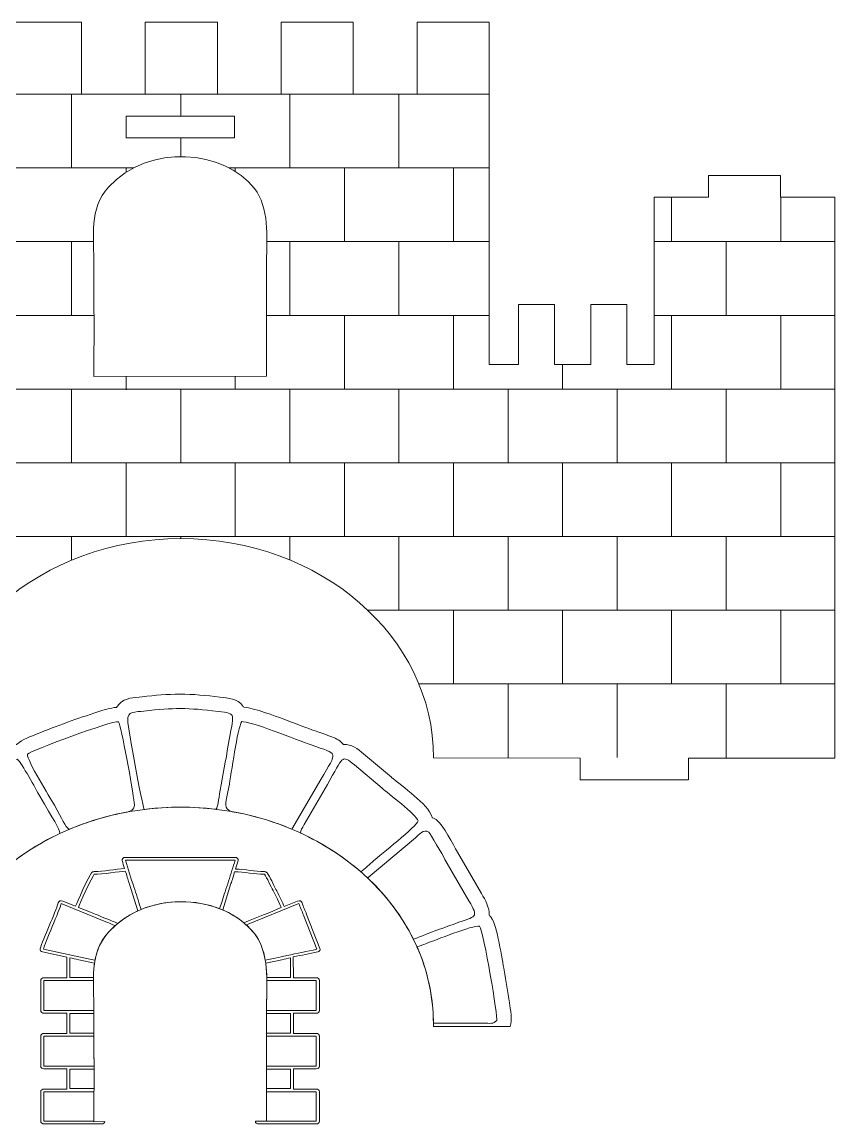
# Model space of a CAD drawing. Header units: millimetres. Extents: x -421 to 418, y -426 to 431.
# Drawn here: x -120.1 to -7.4, y -279.7 to -127 of the extents above; entities that cross this region are included whole.
import ezdxf

# ---------------------------------------------------------------- set-up
doc = ezdxf.new("R2010")
doc.units = ezdxf.units.MM
doc.header["$MEASUREMENT"] = 0
doc.layers.add('layer 1', color=7, linetype='Continuous')

msp = doc.modelspace()

# ---------------------------------------------------------------- linework, layer by layer
at = {"layer": 'layer 1', "color": 250, "lineweight": 9}
for points, knots in [([(-188.8103, -228.915), (-188.8103, -228.915), (-168.4248, -228.9248), (-168.4248, -228.9248), (-168.4248, -228.9248), (-168.4248, -228.9248), (-168.4248, -231.8605), (-168.4248, -231.8605), (-168.4248, -231.8605), (-168.4248, -231.8605), (-153.4248, -231.8605), (-153.4248, -231.8605), (-153.4248, -231.8605), (-153.4248, -231.8605), (-153.4248, -228.9321), (-153.4248, -228.9321), (-153.4248, -228.9321), (-153.4248, -228.9321), (-133.0392, -228.9419), (-133.0392, -228.9419), (-133.0392, -228.9419), (-133.0325, -212.1631), (-117.3652, -198.5629), (-98.0394, -198.5629), (-98.0394, -198.5629), (-78.7094, -198.5629), (-63.0394, -212.169), (-63.0394, -228.9527), (-63.0394, -228.9527), (-63.0394, -228.9527), (-42.7383, -228.9709), (-42.7383, -228.9709), (-42.7383, -228.9709), (-42.7383, -228.9709), (-42.7383, -231.9777), (-42.7383, -231.9777), (-42.7383, -231.9777), (-42.7383, -231.9777), (-27.7383, -231.9777), (-27.7383, -231.9777), (-27.7383, -231.9777), (-27.7383, -231.9777), (-27.7383, -228.9843), (-27.7383, -228.9843), (-27.7383, -228.9843), (-27.7383, -228.9843), (-7.4371, -229.0025), (-7.4371, -229.0025), (-7.4371, -229.0025), (-7.4371, -229.0025), (-7.4371, -151.2576), (-7.4371, -151.2576), (-7.4371, -151.2576), (-7.4371, -151.2576), (-14.9635, -151.2576), (-14.9635, -151.2576), (-14.9635, -151.2576), (-14.9635, -151.2576), (-14.9635, -148.2576), (-14.9635, -148.2576), (-14.9635, -148.2576), (-14.9635, -148.2576), (-24.9635, -148.2576), (-24.9635, -148.2576), (-24.9635, -148.2576), (-24.9635, -148.2576), (-24.9635, -151.2576), (-24.9635, -151.2576), (-24.9635, -151.2576), (-24.9635, -151.2576), (-32.4899, -151.2576), (-32.4899, -151.2576), (-32.4899, -151.2576), (-32.4899, -151.2576), (-32.4899, -174.4363), (-32.4899, -174.4363), (-32.4899, -174.4363), (-32.4899, -174.4363), (-36.2774, -174.4363), (-36.2774, -174.4363), (-36.2774, -174.4363), (-36.2774, -174.4363), (-36.2774, -166.146), (-36.2774, -166.146), (-36.2774, -166.146), (-36.2774, -166.146), (-41.2774, -166.146), (-41.2774, -166.146), (-41.2774, -166.146), (-41.2774, -166.146), (-41.2774, -174.4363), (-41.2774, -174.4363), (-41.2774, -174.4363), (-41.2774, -174.4363), (-46.2774, -174.4363), (-46.2774, -174.4363), (-46.2774, -174.4363), (-46.2774, -174.4363), (-46.2774, -166.146), (-46.2774, -166.146), (-46.2774, -166.146), (-46.2774, -166.146), (-51.2774, -166.146), (-51.2774, -166.146), (-51.2774, -166.146), (-51.2774, -166.146), (-51.2774, -174.4363), (-51.2774, -174.4363), (-51.2774, -174.4363), (-51.2774, -174.4363), (-55.3323, -174.4363), (-55.3323, -174.4363), (-55.3323, -174.4363), (-55.3323, -174.4363), (-55.3377, -126.991), (-55.3377, -126.991), (-55.3377, -126.991), (-55.3377, -126.991), (-65.3377, -126.991), (-65.3377, -126.991), (-65.3377, -126.991), (-65.3377, -126.991), (-65.3377, -136.991), (-65.3377, -136.991), (-65.3377, -136.991), (-65.3377, -136.991), (-74.1631, -136.991), (-74.1631, -136.991), (-74.1631, -136.991), (-74.1631, -136.991), (-74.1631, -126.991), (-74.1631, -126.991), (-74.1631, -126.991), (-74.1631, -126.991), (-84.1631, -126.991), (-84.1631, -126.991), (-84.1631, -126.991), (-84.1631, -126.991), (-84.1631, -136.991), (-84.1631, -136.991), (-84.1631, -136.991), (-84.1631, -136.991), (-92.9884, -136.991), (-92.9884, -136.991), (-92.9884, -136.991), (-92.9884, -136.991), (-92.9884, -126.991), (-92.9884, -126.991), (-92.9884, -126.991), (-92.9884, -126.991), (-102.9884, -126.991), (-102.9884, -126.991), (-102.9884, -126.991), (-102.9884, -126.991), (-102.9884, -136.991), (-102.9884, -136.991), (-102.9884, -136.991), (-102.9884, -136.991), (-111.8137, -136.991), (-111.8137, -136.991), (-111.8137, -136.991), (-111.8137, -136.991), (-111.8137, -126.991), (-111.8137, -126.991), (-111.8137, -126.991), (-111.8137, -126.991), (-121.8137, -126.991), (-121.8137, -126.991), (-121.8137, -126.991), (-121.8137, -126.991), (-121.8137, -136.991), (-121.8137, -136.991), (-121.8137, -136.991), (-121.8137, -136.991), (-130.639, -136.991), (-130.639, -136.991), (-130.639, -136.991), (-130.639, -136.991), (-130.639, -126.991), (-130.639, -126.991), (-130.639, -126.991), (-130.639, -126.991), (-140.639, -126.991), (-140.639, -126.991), (-140.639, -126.991), (-140.639, -126.991), (-140.6468, -174.3311), (-140.6468, -174.3311), (-140.6468, -174.3311), (-140.6468, -174.3311), (-144.6987, -174.3324), (-144.6987, -174.3324), (-144.6987, -174.3324), (-144.6987, -174.3324), (-144.6987, -166.0439), (-144.6987, -166.0439), (-144.6987, -166.0439), (-144.6987, -166.0439), (-149.6987, -166.0439), (-149.6987, -166.0439), (-149.6987, -166.0439), (-149.6987, -166.0439), (-149.6987, -174.3359), (-149.6987, -174.3359), (-149.6987, -174.3359), (-149.6987, -174.3359), (-154.6987, -174.3385), (-154.6987, -174.3385), (-154.6987, -174.3385), (-154.6987, -174.3385), (-154.6987, -166.0439), (-154.6987, -166.0439), (-154.6987, -166.0439), (-154.6987, -166.0439), (-159.6987, -166.0439), (-159.6987, -166.0439), (-159.6987, -166.0439), (-159.6987, -166.0439), (-159.6987, -174.3372), (-159.6987, -174.3372), (-159.6987, -174.3372), (-159.6987, -174.3372), (-163.7575, -174.3311), (-163.7575, -174.3311), (-163.7575, -174.3311), (-163.7575, -174.3311), (-163.7575, -151.1701), (-163.7575, -151.1701), (-163.7575, -151.1701), (-163.7575, -151.1701), (-171.2839, -151.1701), (-171.2839, -151.1701), (-171.2839, -151.1701), (-171.2839, -151.1701), (-171.2839, -148.1701), (-171.2839, -148.1701), (-171.2839, -148.1701), (-171.2839, -148.1701), (-181.2839, -148.1701), (-181.2839, -148.1701), (-181.2839, -148.1701), (-181.2839, -148.1701), (-181.2839, -151.1701), (-181.2839, -151.1701), (-181.2839, -151.1701), (-181.2839, -151.1701), (-188.8103, -151.1701), (-188.8103, -151.1701), (-188.8103, -151.1701), (-188.8103, -151.1701), (-188.8103, -228.915), (-188.8103, -228.915)], [0, 0, 0, 0, 0.015625, 0.015625, 0.015625, 0.015625, 0.03125, 0.03125, 0.03125, 0.03125, 0.046875, 0.046875, 0.046875, 0.046875, 0.0625, 0.0625, 0.0625, 0.0625, 0.078125, 0.078125, 0.078125, 0.078125, 0.09375, 0.09375, 0.09375, 0.09375, 0.109375, 0.109375, 0.109375, 0.109375, 0.125, 0.125, 0.125, 0.125, 0.140625, 0.140625, 0.140625, 0.140625, 0.15625, 0.15625, 0.15625, 0.15625, 0.171875, 0.171875, 0.171875, 0.171875, 0.1875, 0.1875, 0.1875, 0.1875, 0.203125, 0.203125, 0.203125, 0.203125, 0.21875, 0.21875, 0.21875, 0.21875, 0.234375, 0.234375, 0.234375, 0.234375, 0.25, 0.25, 0.25, 0.25, 0.265625, 0.265625, 0.265625, 0.265625, 0.28125, 0.28125, 0.28125, 0.28125, 0.296875, 0.296875, 0.296875, 0.296875, 0.3125, 0.3125, 0.3125, 0.3125, 0.328125, 0.328125, 0.328125, 0.328125, 0.34375, 0.34375, 0.34375, 0.34375, 0.359375, 0.359375, 0.359375, 0.359375, 0.375, 0.375, 0.375, 0.375, 0.390625, 0.390625, 0.390625, 0.390625, 0.40625, 0.40625, 0.40625, 0.40625, 0.421875, 0.421875, 0.421875, 0.421875, 0.4375, 0.4375, 0.4375, 0.4375, 0.453125, 0.453125, 0.453125, 0.453125, 0.46875, 0.46875, 0.46875, 0.46875, 0.484375, 0.484375, 0.484375, 0.484375, 0.5, 0.5, 0.5, 0.5, 0.515625, 0.515625, 0.515625, 0.515625, 0.53125, 0.53125, 0.53125, 0.53125, 0.546875, 0.546875, 0.546875, 0.546875, 0.5625, 0.5625, 0.5625, 0.5625, 0.578125, 0.578125, 0.578125, 0.578125, 0.59375, 0.59375, 0.59375, 0.59375, 0.609375, 0.609375, 0.609375, 0.609375, 0.625, 0.625, 0.625, 0.625, 0.640625, 0.640625, 0.640625, 0.640625, 0.65625, 0.65625, 0.65625, 0.65625, 0.671875, 0.671875, 0.671875, 0.671875, 0.6875, 0.6875, 0.6875, 0.6875, 0.703125, 0.703125, 0.703125, 0.703125, 0.71875, 0.71875, 0.71875, 0.71875, 0.734375, 0.734375, 0.734375, 0.734375, 0.75, 0.75, 0.75, 0.75, 0.765625, 0.765625, 0.765625, 0.765625, 0.78125, 0.78125, 0.78125, 0.78125, 0.796875, 0.796875, 0.796875, 0.796875, 0.8125, 0.8125, 0.8125, 0.8125, 0.828125, 0.828125, 0.828125, 0.828125, 0.84375, 0.84375, 0.84375, 0.84375, 0.859375, 0.859375, 0.859375, 0.859375, 0.875, 0.875, 0.875, 0.875, 0.890625, 0.890625, 0.890625, 0.890625, 0.90625, 0.90625, 0.90625, 0.90625, 0.921875, 0.921875, 0.921875, 0.921875, 0.9375, 0.9375, 0.9375, 0.9375, 0.953125, 0.953125, 0.953125, 0.953125, 0.96875, 0.96875, 0.96875, 0.96875, 1, 1, 1, 1]), ([(-105.6237, -143.0539), (-105.6237, -143.0539), (-90.6237, -143.0539), (-90.6237, -143.0539), (-90.6237, -143.0539), (-90.6237, -143.0539), (-90.6237, -140.0539), (-90.6237, -140.0539), (-90.6237, -140.0539), (-90.6237, -140.0539), (-105.6237, -140.0539), (-105.6237, -140.0539), (-105.6237, -140.0539), (-105.6237, -140.0539), (-105.6237, -143.0539), (-105.6237, -143.0539)], [0, 0, 0, 0, 0.2, 0.2, 0.2, 0.2, 0.4, 0.4, 0.4, 0.4, 0.6, 0.6, 0.6, 0.6, 1, 1, 1, 1]), ([(-86.1918, -176.0689), (-86.1918, -176.0689), (-86.1918, -160.2223), (-86.1918, -160.2223), (-86.1918, -160.2223), (-86.1233, -156.6611), (-85.8033, -152.7195), (-87.8685, -150.0592), (-87.8685, -150.0592), (-92.0155, -144.7184), (-102.4749, -143.7137), (-108.0828, -149.8673), (-108.0828, -149.8673), (-110.808, -152.8575), (-110.0992, -156.7163), (-110.0992, -160.7767), (-110.0992, -160.7767), (-110.098, -169.2263), (-110.075, -167.6783), (-110.1053, -176.1279), (-110.1053, -176.1279), (-110.1053, -176.1279), (-86.1918, -176.0689), (-86.1918, -176.0689)], [0, 0, 0, 0, 0.14285714, 0.14285714, 0.14285714, 0.14285714, 0.28571429, 0.28571429, 0.28571429, 0.28571429, 0.42857143, 0.42857143, 0.42857143, 0.42857143, 0.57142857, 0.57142857, 0.57142857, 0.57142857, 0.71428571, 0.71428571, 0.71428571, 0.71428571, 1, 1, 1, 1])]:
    msp.add_open_spline(points, degree=3, knots=knots, dxfattribs=at)
at = {"layer": 'layer 1', "color": 242, "lineweight": 9}
for points in [[(-140.6406, -136.9912), (-140.6406, -136.9912), (-55.3366, -136.9912), (-55.3366, -136.9912)], [(-113.1862, -136.9912), (-113.1862, -136.9912), (-113.1862, -147.205), (-113.1862, -147.205)], [(-98.0727, -136.9912), (-98.0727, -136.9912), (-98.0727, -140.0539), (-98.0727, -140.0539)], [(-82.9593, -136.9912), (-82.9593, -136.9912), (-82.9593, -147.205), (-82.9593, -147.205)], [(-67.8458, -136.9912), (-67.8458, -136.9912), (-67.8458, -147.205), (-67.8458, -147.205)], [(-98.0727, -143.0539), (-98.0727, -143.0539), (-98.0727, -145.642), (-98.0727, -145.642)], [(-140.6423, -147.205), (-140.6423, -147.205), (-104.6097, -147.205), (-104.6097, -147.205)], [(-105.6295, -147.205), (-105.6295, -147.205), (-105.6295, -147.7968), (-105.6295, -147.7968)], [(-91.3819, -147.205), (-91.3819, -147.205), (-55.3354, -147.205), (-55.3354, -147.205)], [(-90.516, -147.205), (-90.516, -147.205), (-90.516, -147.7), (-90.516, -147.7)], [(-75.4025, -147.205), (-75.4025, -147.205), (-75.4025, -157.4187), (-75.4025, -157.4187)], [(-60.2891, -147.205), (-60.2891, -147.205), (-60.2891, -157.4187), (-60.2891, -157.4187)], [(-30.0621, -151.2576), (-30.0621, -151.2576), (-30.0621, -157.4187), (-30.0621, -157.4187)], [(-14.9487, -151.2576), (-14.9487, -151.2576), (-14.9487, -157.4187), (-14.9487, -157.4187)], [(-140.644, -157.4187), (-140.644, -157.4187), (-110.1751, -157.4187), (-110.1751, -157.4187)], [(-113.1862, -157.4187), (-113.1862, -157.4187), (-113.1862, -167.6325), (-113.1862, -167.6325)], [(-86.1339, -157.4187), (-86.1339, -157.4187), (-55.3342, -157.4187), (-55.3342, -157.4187)], [(-82.9593, -157.4187), (-82.9593, -157.4187), (-82.9593, -167.6325), (-82.9593, -167.6325)], [(-67.8458, -157.4187), (-67.8458, -157.4187), (-67.8458, -167.6325), (-67.8458, -167.6325)], [(-32.4899, -157.4187), (-32.4899, -157.4187), (-7.4371, -157.4187), (-7.4371, -157.4187)], [(-22.5054, -157.4187), (-22.5054, -157.4187), (-22.5054, -167.6325), (-22.5054, -167.6325)], [(-140.6457, -167.6325), (-140.6457, -167.6325), (-110.0975, -167.6325), (-110.0975, -167.6325)], [(-86.1918, -167.6325), (-86.1918, -167.6325), (-55.3331, -167.6325), (-55.3331, -167.6325)], [(-75.4025, -167.6325), (-75.4025, -167.6325), (-75.4025, -177.8462), (-75.4025, -177.8462)], [(-60.2891, -167.6325), (-60.2891, -167.6325), (-60.2891, -177.8462), (-60.2891, -177.8462)], [(-32.4899, -167.6325), (-32.4899, -167.6325), (-7.4371, -167.6325), (-7.4371, -167.6325)], [(-30.0621, -167.6325), (-30.0621, -167.6325), (-30.0621, -177.8462), (-30.0621, -177.8462)], [(-14.9487, -167.6325), (-14.9487, -167.6325), (-14.9487, -177.8462), (-14.9487, -177.8462)], [(-45.1756, -174.4363), (-45.1756, -174.4363), (-45.1756, -177.8462), (-45.1756, -177.8462)], [(-105.6295, -176.1169), (-105.6295, -176.1169), (-105.6295, -177.943), (-105.6295, -177.943)], [(-90.516, -176.0796), (-90.516, -176.0796), (-90.516, -177.8462), (-90.516, -177.8462)], [(-188.8103, -177.8462), (-188.8103, -177.8462), (-7.4371, -177.8462), (-7.4371, -177.8462)], [(-113.1862, -177.8462), (-113.1862, -177.8462), (-113.1862, -188.06), (-113.1862, -188.06)], [(-98.0727, -177.8462), (-98.0727, -177.8462), (-98.0727, -188.06), (-98.0727, -188.06)], [(-82.9593, -177.8462), (-82.9593, -177.8462), (-82.9593, -188.06), (-82.9593, -188.06)], [(-67.8458, -177.8462), (-67.8458, -177.8462), (-67.8458, -188.06), (-67.8458, -188.06)], [(-52.7323, -177.8462), (-52.7323, -177.8462), (-52.7323, -188.06), (-52.7323, -188.06)], [(-37.6189, -177.8462), (-37.6189, -177.8462), (-37.6189, -188.06), (-37.6189, -188.06)], [(-22.5054, -177.8462), (-22.5054, -177.8462), (-22.5054, -188.06), (-22.5054, -188.06)], [(-188.8103, -188.06), (-188.8103, -188.06), (-7.4371, -188.06), (-7.4371, -188.06)], [(-105.6295, -188.06), (-105.6295, -188.06), (-105.6295, -198.2737), (-105.6295, -198.2737)], [(-90.516, -188.06), (-90.516, -188.06), (-90.516, -198.2737), (-90.516, -198.2737)], [(-75.4025, -188.06), (-75.4025, -188.06), (-75.4025, -198.2737), (-75.4025, -198.2737)], [(-60.2891, -188.06), (-60.2891, -188.06), (-60.2891, -198.2737), (-60.2891, -198.2737)], [(-45.1756, -188.06), (-45.1756, -188.06), (-45.1756, -198.2737), (-45.1756, -198.2737)], [(-30.0621, -188.06), (-30.0621, -188.06), (-30.0621, -198.2737), (-30.0621, -198.2737)], [(-14.9487, -188.06), (-14.9487, -188.06), (-14.9487, -198.2737), (-14.9487, -198.2737)], [(-188.8103, -198.2737), (-188.8103, -198.2737), (-7.4371, -198.2737), (-7.4371, -198.2737)], [(-113.1862, -198.2737), (-113.1862, -198.2737), (-113.1862, -201.5486), (-113.1862, -201.5486)], [(-98.0727, -198.2737), (-98.0727, -198.2737), (-98.0727, -198.5633), (-98.0727, -198.5633)], [(-82.9593, -198.2737), (-82.9593, -198.2737), (-82.9593, -201.5216), (-82.9593, -201.5216)], [(-67.8458, -198.2737), (-67.8458, -198.2737), (-67.8458, -208.4875), (-67.8458, -208.4875)], [(-52.7323, -198.2737), (-52.7323, -198.2737), (-52.7323, -208.4875), (-52.7323, -208.4875)], [(-37.6189, -198.2737), (-37.6189, -198.2737), (-37.6189, -208.4875), (-37.6189, -208.4875)], [(-22.5054, -198.2737), (-22.5054, -198.2737), (-22.5054, -208.4875), (-22.5054, -208.4875)], [(-72.1659, -208.4875), (-72.1659, -208.4875), (-7.4371, -208.4875), (-7.4371, -208.4875)], [(-60.2891, -208.4875), (-60.2891, -208.4875), (-60.2891, -218.7012), (-60.2891, -218.7012)], [(-45.1756, -208.4875), (-45.1756, -208.4875), (-45.1756, -218.7012), (-45.1756, -218.7012)], [(-30.0621, -208.4875), (-30.0621, -208.4875), (-30.0621, -218.7012), (-30.0621, -218.7012)], [(-14.9487, -208.4875), (-14.9487, -208.4875), (-14.9487, -218.7012), (-14.9487, -218.7012)], [(-65.0831, -218.7012), (-65.0831, -218.7012), (-7.4371, -218.7012), (-7.4371, -218.7012)], [(-52.7323, -218.7012), (-52.7323, -218.7012), (-52.7323, -228.915), (-52.7323, -228.915)], [(-37.6189, -218.7012), (-37.6189, -218.7012), (-37.6189, -228.915), (-37.6189, -228.915)], [(-22.5054, -218.7012), (-22.5054, -218.7012), (-22.5054, -228.915), (-22.5054, -228.915)]]:
    msp.add_open_spline(points, degree=3, dxfattribs=at)
at = {"layer": 'layer 1', "color": 2, "lineweight": 9}
for points, knots in [([(-55.3569, -250.7437), (-55.2481, -250.84), (-55.148, -250.9502), (-55.0568, -251.0743), (-55.0568, -251.0743), (-54.2659, -252.1503), (-53.5174, -256.9535), (-53.2686, -258.3808), (-53.2686, -258.3808), (-53.0073, -259.8799), (-52.7602, -261.3838), (-52.5378, -262.8892), (-52.5378, -262.8892), (-52.4069, -263.7756), (-52.0673, -265.3096), (-52.4451, -266.1539), (-52.4451, -266.1539), (-52.4451, -266.1539), (-63.0756, -266.1539), (-63.0756, -266.1539), (-63.0756, -266.1539), (-63.0737, -266.0305), (-63.0727, -265.907), (-63.0727, -265.7832), (-63.0727, -265.7832), (-63.0727, -249.2147), (-78.7427, -235.7832), (-98.0727, -235.7832), (-98.0727, -235.7832), (-117.4027, -235.7832), (-133.0727, -249.2147), (-133.0727, -265.7832), (-133.0727, -265.7832), (-133.0727, -265.907), (-133.0717, -266.0305), (-133.0699, -266.1539), (-133.0699, -266.1539), (-133.0699, -266.1539), (-143.861, -266.1539), (-143.861, -266.1539), (-143.861, -266.1539), (-143.9284, -265.9702), (-143.9688, -265.773), (-143.9811, -265.5643), (-143.9811, -265.5643), (-144.0503, -264.3928), (-143.7475, -262.811), (-143.5363, -261.6469), (-143.5363, -261.6469), (-143.3395, -260.5629), (-143.1093, -259.4854), (-142.912, -258.4025), (-142.912, -258.4025), (-142.7238, -257.3689), (-142.5134, -256.3364), (-142.3522, -255.2984), (-142.3522, -255.2984), (-142.3512, -255.2917), (-142.3502, -255.286), (-142.3491, -255.2793), (-142.3491, -255.2793), (-142.3491, -255.2793), (-141.9366, -252.7831), (-141.9366, -252.7831), (-141.9366, -252.7831), (-141.931, -252.7493), (-141.9256, -252.7206), (-141.9183, -252.6871), (-141.9183, -252.6871), (-141.772, -252.0093), (-141.4546, -251.4021), (-140.9337, -250.9677), (-140.9337, -250.9677), (-140.9999, -250.2881), (-140.9374, -249.6548), (-140.6461, -249.0284), (-140.6461, -249.0284), (-140.4897, -248.6922), (-140.2884, -248.4324), (-140.1082, -248.1201), (-140.1082, -248.1201), (-140.1082, -248.1201), (-137.6787, -243.912), (-137.6787, -243.912), (-137.6787, -243.912), (-136.8647, -242.5022), (-136.1341, -241.0591), (-135.3355, -239.6469), (-135.3355, -239.6469), (-134.7867, -238.6765), (-134.1509, -237.6757), (-133.0855, -237.2956), (-133.0855, -237.2956), (-133.0755, -237.2207), (-133.062, -237.1452), (-133.045, -237.0692), (-133.045, -237.0692), (-132.7655, -235.8215), (-131.9668, -235.4787), (-131.1387, -234.7542), (-131.1387, -234.7542), (-131.1282, -234.7451), (-131.1192, -234.7374), (-131.1086, -234.7284), (-131.1086, -234.7284), (-131.1086, -234.7284), (-123.3193, -228.1821), (-123.3193, -228.1821), (-123.3193, -228.1821), (-122.498, -227.4919), (-121.9264, -227.1182), (-120.8214, -227.117), (-120.8214, -227.117), (-120.7864, -227.0775), (-120.7494, -227.0388), (-120.7106, -227.0009), (-120.7106, -227.0009), (-120.158, -226.4611), (-118.7048, -225.9201), (-117.9751, -225.6257), (-117.9751, -225.6257), (-116.586, -225.0653), (-115.1796, -224.537), (-113.7716, -224.0263), (-113.7716, -224.0263), (-112.3823, -223.5224), (-110.9808, -223.0301), (-109.5708, -222.5875), (-109.5708, -222.5875), (-108.8936, -222.375), (-107.8205, -222.0174), (-106.9717, -221.9511), (-106.9717, -221.9511), (-106.8725, -221.7987), (-106.7564, -221.6541), (-106.6228, -221.5191), (-106.6228, -221.5191), (-105.6851, -220.5715), (-104.5967, -220.6212), (-103.4025, -220.4838), (-103.4025, -220.4838), (-101.6667, -220.2841), (-99.9324, -220.123), (-98.1834, -220.1223), (-98.1834, -220.1223), (-96.3289, -220.1215), (-94.4912, -220.3018), (-92.6519, -220.5228), (-92.6519, -220.5228), (-91.4752, -220.6641), (-90.2478, -220.7438), (-89.4513, -221.765), (-89.4513, -221.765), (-89.4051, -221.8242), (-89.3623, -221.884), (-89.3227, -221.9444), (-89.3227, -221.9444), (-87.7832, -222.0753), (-85.0358, -223.1416), (-83.8824, -223.5627), (-83.8824, -223.5627), (-82.3619, -224.1178), (-80.8547, -224.7113), (-79.3346, -225.2636), (-79.3346, -225.2636), (-78.6151, -225.5251), (-77.8728, -225.7508), (-77.1614, -226.0268), (-77.1614, -226.0268), (-76.5195, -226.2759), (-75.9358, -226.5933), (-75.5267, -227.1085), (-75.5267, -227.1085), (-74.3972, -227.0207), (-73.5573, -227.7098), (-72.7367, -228.3991), (-72.7367, -228.3991), (-72.7367, -228.3991), (-68.8832, -231.6356), (-68.8832, -231.6356), (-68.8832, -231.6356), (-68.8754, -231.6421), (-68.8689, -231.6477), (-68.8612, -231.6544), (-68.8612, -231.6544), (-67.4214, -232.8996), (-63.7925, -235.3767), (-63.2777, -237.0963), (-63.2777, -237.0963), (-63.2628, -237.1459), (-63.2499, -237.195), (-63.2389, -237.2438), (-63.2389, -237.2438), (-63.0006, -237.3312), (-62.7653, -237.4573), (-62.5363, -237.6261), (-62.5363, -237.6261), (-61.7683, -238.1922), (-60.2966, -241.0397), (-59.7357, -242.0089), (-59.7357, -242.0089), (-59.7357, -242.0089), (-56.4143, -247.7489), (-56.4143, -247.7489), (-56.4143, -247.7489), (-55.8806, -248.6713), (-55.261, -249.6733), (-55.3569, -250.7437)], [0, 0, 0, 0, 0.01886792, 0.01886792, 0.01886792, 0.01886792, 0.03773585, 0.03773585, 0.03773585, 0.03773585, 0.05660377, 0.05660377, 0.05660377, 0.05660377, 0.0754717, 0.0754717, 0.0754717, 0.0754717, 0.09433962, 0.09433962, 0.09433962, 0.09433962, 0.11320755, 0.11320755, 0.11320755, 0.11320755, 0.13207547, 0.13207547, 0.13207547, 0.13207547, 0.1509434, 0.1509434, 0.1509434, 0.1509434, 0.16981132, 0.16981132, 0.16981132, 0.16981132, 0.18867925, 0.18867925, 0.18867925, 0.18867925, 0.20754717, 0.20754717, 0.20754717, 0.20754717, 0.22641509, 0.22641509, 0.22641509, 0.22641509, 0.24528302, 0.24528302, 0.24528302, 0.24528302, 0.26415094, 0.26415094, 0.26415094, 0.26415094, 0.28301887, 0.28301887, 0.28301887, 0.28301887, 0.30188679, 0.30188679, 0.30188679, 0.30188679, 0.32075472, 0.32075472, 0.32075472, 0.32075472, 0.33962264, 0.33962264, 0.33962264, 0.33962264, 0.35849057, 0.35849057, 0.35849057, 0.35849057, 0.37735849, 0.37735849, 0.37735849, 0.37735849, 0.39622642, 0.39622642, 0.39622642, 0.39622642, 0.41509434, 0.41509434, 0.41509434, 0.41509434, 0.43396226, 0.43396226, 0.43396226, 0.43396226, 0.45283019, 0.45283019, 0.45283019, 0.45283019, 0.47169811, 0.47169811, 0.47169811, 0.47169811, 0.49056604, 0.49056604, 0.49056604, 0.49056604, 0.50943396, 0.50943396, 0.50943396, 0.50943396, 0.52830189, 0.52830189, 0.52830189, 0.52830189, 0.54716981, 0.54716981, 0.54716981, 0.54716981, 0.56603774, 0.56603774, 0.56603774, 0.56603774, 0.58490566, 0.58490566, 0.58490566, 0.58490566, 0.60377358, 0.60377358, 0.60377358, 0.60377358, 0.62264151, 0.62264151, 0.62264151, 0.62264151, 0.64150943, 0.64150943, 0.64150943, 0.64150943, 0.66037736, 0.66037736, 0.66037736, 0.66037736, 0.67924528, 0.67924528, 0.67924528, 0.67924528, 0.69811321, 0.69811321, 0.69811321, 0.69811321, 0.71698113, 0.71698113, 0.71698113, 0.71698113, 0.73584906, 0.73584906, 0.73584906, 0.73584906, 0.75471698, 0.75471698, 0.75471698, 0.75471698, 0.77358491, 0.77358491, 0.77358491, 0.77358491, 0.79245283, 0.79245283, 0.79245283, 0.79245283, 0.81132075, 0.81132075, 0.81132075, 0.81132075, 0.83018868, 0.83018868, 0.83018868, 0.83018868, 0.8490566, 0.8490566, 0.8490566, 0.8490566, 0.86792453, 0.86792453, 0.86792453, 0.86792453, 0.88679245, 0.88679245, 0.88679245, 0.88679245, 0.90566038, 0.90566038, 0.90566038, 0.90566038, 0.9245283, 0.9245283, 0.9245283, 0.9245283, 0.94339623, 0.94339623, 0.94339623, 0.94339623, 0.96226415, 0.96226415, 0.96226415, 0.96226415, 1, 1, 1, 1]), ([(-108.5858, -279.3594), (-108.6164, -279.5389), (-108.8037, -279.6775), (-109.0289, -279.6775), (-109.0289, -279.6775), (-109.0289, -279.6775), (-117.0228, -279.6775), (-117.0228, -279.6775), (-117.0228, -279.6775), (-117.2693, -279.6775), (-117.4702, -279.5114), (-117.4702, -279.3079), (-117.4702, -279.3079), (-117.4702, -279.3079), (-117.4702, -275.2068), (-117.4702, -275.2068), (-117.4702, -275.2068), (-117.4702, -275.0033), (-117.2693, -274.8372), (-117.0228, -274.8372), (-117.0228, -274.8372), (-117.0228, -274.8372), (-113.8682, -274.8372), (-113.8682, -274.8372), (-113.8682, -274.8372), (-113.8682, -274.8372), (-113.8682, -272.0409), (-113.8682, -272.0409), (-113.8682, -272.0409), (-113.8682, -272.0409), (-117.0228, -272.0409), (-117.0228, -272.0409), (-117.0228, -272.0409), (-117.2693, -272.0409), (-117.4702, -271.8748), (-117.4702, -271.6713), (-117.4702, -271.6713), (-117.4702, -271.6713), (-117.4702, -267.4995), (-117.4702, -267.4995), (-117.4702, -267.4995), (-117.4702, -267.2959), (-117.2693, -267.1299), (-117.0228, -267.1299), (-117.0228, -267.1299), (-117.0228, -267.1299), (-113.8682, -267.1299), (-113.8682, -267.1299), (-113.8682, -267.1299), (-113.8682, -267.1299), (-113.8682, -264.3334), (-113.8682, -264.3334), (-113.8682, -264.3334), (-113.8682, -264.3334), (-117.0228, -264.3334), (-117.0228, -264.3334), (-117.0228, -264.3334), (-117.2693, -264.3334), (-117.4702, -264.1674), (-117.4702, -263.9639), (-117.4702, -263.9639), (-117.4702, -263.9639), (-117.4702, -259.7921), (-117.4702, -259.7921), (-117.4702, -259.7921), (-117.4702, -259.5886), (-117.2693, -259.4225), (-117.0228, -259.4225), (-117.0228, -259.4225), (-117.0228, -259.4225), (-113.8682, -259.4225), (-113.8682, -259.4225), (-113.8682, -259.4225), (-113.8682, -259.4225), (-113.8426, -256.5439), (-113.8426, -256.5439), (-113.8426, -256.5439), (-113.8426, -256.5439), (-117.2128, -255.8368), (-117.2128, -255.8368), (-117.2128, -255.8368), (-117.4465, -255.7879), (-117.5913, -255.5948), (-117.5399, -255.4003), (-117.5399, -255.4003), (-117.1783, -254.0274), (-115.416, -250.38), (-115.0619, -249.0363), (-115.0619, -249.0363), (-114.9995, -248.7997), (-114.6874, -248.6762), (-114.4248, -248.7842), (-114.4248, -248.7842), (-114.4248, -248.7842), (-112.6459, -249.516), (-112.6459, -249.516), (-112.6459, -249.516), (-112.5197, -249.0458), (-110.7699, -245.3144), (-110.4477, -244.8885), (-110.4477, -244.8885), (-110.3636, -244.7773), (-110.2269, -244.7148), (-110.0682, -244.7148), (-110.0682, -244.7148), (-108.8321, -244.7148), (-107.034, -244.3451), (-105.8727, -244.2944), (-105.8727, -244.2944), (-105.9849, -243.9242), (-106.0914, -243.5536), (-106.1888, -243.183), (-106.1888, -243.183), (-106.2498, -242.9515), (-106.0385, -242.735), (-105.7515, -242.735), (-105.7515, -242.735), (-105.7515, -242.735), (-90.5637, -242.735), (-90.5637, -242.735), (-90.5637, -242.735), (-90.2768, -242.735), (-90.0655, -242.9515), (-90.1263, -243.183), (-90.1263, -243.183), (-90.2298, -243.5756), (-90.3452, -243.9696), (-90.4671, -244.3631), (-90.4671, -244.3631), (-89.1221, -244.3902), (-87.8208, -244.7148), (-86.4868, -244.7148), (-86.4868, -244.7148), (-86.328, -244.7148), (-86.1915, -244.7773), (-86.1072, -244.8885), (-86.1072, -244.8885), (-85.6593, -245.4804), (-85.2554, -246.5103), (-84.8802, -247.1947), (-84.8802, -247.1947), (-84.6879, -247.545), (-83.8498, -249.1717), (-83.7446, -249.5423), (-83.7446, -249.5423), (-83.7446, -249.5423), (-81.8894, -248.7837), (-81.8894, -248.7837), (-81.8894, -248.7837), (-81.627, -248.6765), (-81.3155, -248.8002), (-81.2533, -249.0363), (-81.2533, -249.0363), (-81.1099, -249.5815), (-80.8332, -250.1083), (-80.6352, -250.6367), (-80.6352, -250.6367), (-80.6352, -250.6367), (-78.7868, -255.3652), (-78.7868, -255.3652), (-78.7868, -255.3652), (-78.7067, -255.5701), (-78.8515, -255.7853), (-79.1042, -255.8372), (-79.1042, -255.8372), (-80.2288, -256.0692), (-81.3553, -256.2944), (-82.478, -256.5333), (-82.478, -256.5333), (-82.478, -256.5333), (-82.4471, -259.4225), (-82.4471, -259.4225), (-82.4471, -259.4225), (-82.4471, -259.4225), (-79.2925, -259.4225), (-79.2925, -259.4225), (-79.2925, -259.4225), (-79.0459, -259.4225), (-78.8451, -259.5886), (-78.8451, -259.7921), (-78.8451, -259.7921), (-78.8451, -259.7921), (-78.8451, -263.9639), (-78.8451, -263.9639), (-78.8451, -263.9639), (-78.8451, -264.1674), (-79.0459, -264.3334), (-79.2925, -264.3334), (-79.2925, -264.3334), (-79.2925, -264.3334), (-82.4471, -264.3334), (-82.4471, -264.3334), (-82.4471, -264.3334), (-82.4471, -264.3334), (-82.4471, -267.1299), (-82.4471, -267.1299), (-82.4471, -267.1299), (-82.4471, -267.1299), (-79.2925, -267.1299), (-79.2925, -267.1299), (-79.2925, -267.1299), (-79.0459, -267.1299), (-78.8451, -267.2959), (-78.8451, -267.4995), (-78.8451, -267.4995), (-78.8451, -267.4995), (-78.8451, -271.6713), (-78.8451, -271.6713), (-78.8451, -271.6713), (-78.8451, -271.8748), (-79.0459, -272.0409), (-79.2925, -272.0409), (-79.2925, -272.0409), (-79.2925, -272.0409), (-82.4471, -272.0409), (-82.4471, -272.0409), (-82.4471, -272.0409), (-82.4471, -272.0409), (-82.4471, -274.8372), (-82.4471, -274.8372), (-82.4471, -274.8372), (-82.4471, -274.8372), (-79.2925, -274.8372), (-79.2925, -274.8372), (-79.2925, -274.8372), (-79.0459, -274.8372), (-78.8451, -275.0033), (-78.8451, -275.2068), (-78.8451, -275.2068), (-78.8451, -275.2068), (-78.8451, -279.3079), (-78.8451, -279.3079), (-78.8451, -279.3079), (-78.8451, -279.5114), (-79.0459, -279.6775), (-79.2925, -279.6775), (-79.2925, -279.6775), (-79.2925, -279.6775), (-87.2863, -279.6775), (-87.2863, -279.6775), (-87.2863, -279.6775), (-87.5328, -279.6775), (-87.7336, -279.5115), (-87.7337, -279.308), (-87.7337, -279.308), (-87.7337, -279.308), (-87.2862, -279.308), (-87.2862, -279.308), (-87.2862, -279.308), (-87.2862, -279.308), (-87.2862, -279.3069), (-87.2862, -279.3069), (-87.2862, -279.3069), (-87.2862, -279.3069), (-87.2862, -279.3068), (-87.2862, -279.3068), (-87.2862, -279.3068), (-87.2862, -279.3068), (-86.1917, -279.3041), (-86.1917, -279.3041), (-86.1917, -279.3041), (-86.1917, -279.3041), (-86.1917, -263.4575), (-86.1917, -263.4575), (-86.1917, -263.4575), (-86.1232, -259.8963), (-85.8032, -255.9547), (-87.8684, -253.2944), (-87.8684, -253.2944), (-92.0154, -247.9536), (-102.4748, -246.9489), (-108.0827, -253.1025), (-108.0827, -253.1025), (-110.8079, -256.0927), (-110.0991, -259.9515), (-110.0991, -264.0119), (-110.0991, -264.0119), (-110.0979, -272.4615), (-110.0749, -270.9135), (-110.1052, -279.3631), (-110.1052, -279.3631), (-110.1052, -279.3631), (-108.5858, -279.3594), (-108.5858, -279.3594)], [0, 0, 0, 0, 0.01388889, 0.01388889, 0.01388889, 0.01388889, 0.02777778, 0.02777778, 0.02777778, 0.02777778, 0.04166667, 0.04166667, 0.04166667, 0.04166667, 0.05555556, 0.05555556, 0.05555556, 0.05555556, 0.06944444, 0.06944444, 0.06944444, 0.06944444, 0.08333333, 0.08333333, 0.08333333, 0.08333333, 0.09722222, 0.09722222, 0.09722222, 0.09722222, 0.11111111, 0.11111111, 0.11111111, 0.11111111, 0.125, 0.125, 0.125, 0.125, 0.13888889, 0.13888889, 0.13888889, 0.13888889, 0.15277778, 0.15277778, 0.15277778, 0.15277778, 0.16666667, 0.16666667, 0.16666667, 0.16666667, 0.18055556, 0.18055556, 0.18055556, 0.18055556, 0.19444444, 0.19444444, 0.19444444, 0.19444444, 0.20833333, 0.20833333, 0.20833333, 0.20833333, 0.22222222, 0.22222222, 0.22222222, 0.22222222, 0.23611111, 0.23611111, 0.23611111, 0.23611111, 0.25, 0.25, 0.25, 0.25, 0.26388889, 0.26388889, 0.26388889, 0.26388889, 0.27777778, 0.27777778, 0.27777778, 0.27777778, 0.29166667, 0.29166667, 0.29166667, 0.29166667, 0.30555556, 0.30555556, 0.30555556, 0.30555556, 0.31944444, 0.31944444, 0.31944444, 0.31944444, 0.33333333, 0.33333333, 0.33333333, 0.33333333, 0.34722222, 0.34722222, 0.34722222, 0.34722222, 0.36111111, 0.36111111, 0.36111111, 0.36111111, 0.375, 0.375, 0.375, 0.375, 0.38888889, 0.38888889, 0.38888889, 0.38888889, 0.40277778, 0.40277778, 0.40277778, 0.40277778, 0.41666667, 0.41666667, 0.41666667, 0.41666667, 0.43055556, 0.43055556, 0.43055556, 0.43055556, 0.44444444, 0.44444444, 0.44444444, 0.44444444, 0.45833333, 0.45833333, 0.45833333, 0.45833333, 0.47222222, 0.47222222, 0.47222222, 0.47222222, 0.48611111, 0.48611111, 0.48611111, 0.48611111, 0.5, 0.5, 0.5, 0.5, 0.51388889, 0.51388889, 0.51388889, 0.51388889, 0.52777778, 0.52777778, 0.52777778, 0.52777778, 0.54166667, 0.54166667, 0.54166667, 0.54166667, 0.55555556, 0.55555556, 0.55555556, 0.55555556, 0.56944444, 0.56944444, 0.56944444, 0.56944444, 0.58333333, 0.58333333, 0.58333333, 0.58333333, 0.59722222, 0.59722222, 0.59722222, 0.59722222, 0.61111111, 0.61111111, 0.61111111, 0.61111111, 0.625, 0.625, 0.625, 0.625, 0.63888889, 0.63888889, 0.63888889, 0.63888889, 0.65277778, 0.65277778, 0.65277778, 0.65277778, 0.66666667, 0.66666667, 0.66666667, 0.66666667, 0.68055556, 0.68055556, 0.68055556, 0.68055556, 0.69444444, 0.69444444, 0.69444444, 0.69444444, 0.70833333, 0.70833333, 0.70833333, 0.70833333, 0.72222222, 0.72222222, 0.72222222, 0.72222222, 0.73611111, 0.73611111, 0.73611111, 0.73611111, 0.75, 0.75, 0.75, 0.75, 0.76388889, 0.76388889, 0.76388889, 0.76388889, 0.77777778, 0.77777778, 0.77777778, 0.77777778, 0.79166667, 0.79166667, 0.79166667, 0.79166667, 0.80555556, 0.80555556, 0.80555556, 0.80555556, 0.81944444, 0.81944444, 0.81944444, 0.81944444, 0.83333333, 0.83333333, 0.83333333, 0.83333333, 0.84722222, 0.84722222, 0.84722222, 0.84722222, 0.86111111, 0.86111111, 0.86111111, 0.86111111, 0.875, 0.875, 0.875, 0.875, 0.88888889, 0.88888889, 0.88888889, 0.88888889, 0.90277778, 0.90277778, 0.90277778, 0.90277778, 0.91666667, 0.91666667, 0.91666667, 0.91666667, 0.93055556, 0.93055556, 0.93055556, 0.93055556, 0.94444444, 0.94444444, 0.94444444, 0.94444444, 0.95833333, 0.95833333, 0.95833333, 0.95833333, 0.97222222, 0.97222222, 0.97222222, 0.97222222, 1, 1, 1, 1])]:
    msp.add_open_spline(points, degree=3, knots=knots, dxfattribs=at)
at = {"layer": 'layer 1', "color": 242, "lineweight": 9}
for points, knots in [([(-105.4271, -223.7532), (-105.3155, -224.9617), (-103.5175, -235.0612), (-103.1378, -236.0971), (-103.1378, -236.0971), (-101.4841, -235.8909), (-99.7931, -235.7832), (-98.0727, -235.7832), (-98.0727, -235.7832), (-96.4018, -235.7832), (-94.7591, -235.8859), (-93.1507, -236.0799), (-93.1507, -236.0799), (-92.9318, -235.6787), (-92.844, -234.8954), (-92.6005, -233.4423), (-92.6005, -233.4423), (-92.2592, -231.4057), (-91.8257, -229.2472), (-91.4901, -227.2049), (-91.4901, -227.2049), (-90.7477, -222.686), (-90.2081, -222.8308), (-92.8904, -222.5085), (-92.8904, -222.5085), (-97.1063, -222.0022), (-99.0646, -221.9979), (-103.174, -222.4707), (-103.174, -222.4707), (-104.3365, -222.6043), (-105.5454, -222.4739), (-105.4271, -223.7532)], [0, 0, 0, 0, 0.11111111, 0.11111111, 0.11111111, 0.11111111, 0.22222222, 0.22222222, 0.22222222, 0.22222222, 0.33333333, 0.33333333, 0.33333333, 0.33333333, 0.44444444, 0.44444444, 0.44444444, 0.44444444, 0.55555556, 0.55555556, 0.55555556, 0.55555556, 0.66666667, 0.66666667, 0.66666667, 0.66666667, 0.77777778, 0.77777778, 0.77777778, 0.77777778, 1, 1, 1, 1]), ([(-119.3131, -228.4316), (-119.3795, -229.3709), (-116.2216, -234.3904), (-115.5718, -235.5139), (-115.5718, -235.5139), (-114.471, -237.4177), (-114.1054, -238.4711), (-113.5104, -238.8538), (-113.5104, -238.8538), (-110.9962, -237.7926), (-108.3115, -236.9838), (-105.5015, -236.4627), (-105.5015, -236.4627), (-104.8006, -236.2168), (-104.3988, -236.0474), (-104.5089, -235.1506), (-104.5089, -235.1506), (-104.7232, -233.4085), (-106.3111, -224.4988), (-106.6882, -223.94), (-106.6882, -223.94), (-107.6833, -223.7897), (-118.7926, -227.9232), (-119.3131, -228.4316)], [0, 0, 0, 0, 0.14285714, 0.14285714, 0.14285714, 0.14285714, 0.28571429, 0.28571429, 0.28571429, 0.28571429, 0.42857143, 0.42857143, 0.42857143, 0.42857143, 0.57142857, 0.57142857, 0.57142857, 0.57142857, 0.71428571, 0.71428571, 0.71428571, 0.71428571, 1, 1, 1, 1]), ([(-89.6177, -223.9301), (-90.2406, -224.8118), (-91.07, -231.2217), (-91.4071, -232.9943), (-91.4071, -232.9943), (-91.9072, -235.6235), (-92.2145, -235.9133), (-90.9481, -236.4059), (-90.9481, -236.4059), (-88.0486, -236.9198), (-85.2812, -237.7422), (-82.6925, -238.8294), (-82.6925, -238.8294), (-82.6925, -238.8294), (-82.6887, -238.8259), (-82.6887, -238.8259), (-82.6887, -238.8259), (-82.6887, -238.8259), (-78.6886, -231.9629), (-78.6886, -231.9629), (-78.6886, -231.9629), (-76.2894, -227.832), (-76.1505, -228.5487), (-80.0176, -227.1434), (-80.0176, -227.1434), (-81.874, -226.469), (-88.6078, -223.8023), (-89.6177, -223.9301)], [0, 0, 0, 0, 0.125, 0.125, 0.125, 0.125, 0.25, 0.25, 0.25, 0.25, 0.375, 0.375, 0.375, 0.375, 0.5, 0.5, 0.5, 0.5, 0.625, 0.625, 0.625, 0.625, 0.75, 0.75, 0.75, 0.75, 1, 1, 1, 1]), ([(-65.1937, -237.6699), (-65.4577, -236.7881), (-69.3902, -233.8411), (-70.1695, -233.1671), (-70.1695, -233.1671), (-70.1695, -233.1671), (-74.023, -229.9306), (-74.023, -229.9306), (-74.023, -229.9306), (-75.8205, -228.4181), (-75.5503, -228.7752), (-77.7588, -232.6271), (-77.7588, -232.6271), (-77.7588, -232.6271), (-80.9668, -238.1694), (-80.9668, -238.1694), (-80.9668, -238.1694), (-81.2763, -238.7021), (-81.4592, -239.0634), (-81.5189, -239.3456), (-81.5189, -239.3456), (-78.4077, -240.7798), (-75.5797, -242.6062), (-73.1228, -244.7466), (-73.1228, -244.7466), (-72.5093, -244.2729), (-71.8805, -243.6644), (-71.3751, -243.2282), (-71.3751, -243.2282), (-70.4528, -242.4322), (-65.3668, -238.4243), (-65.1937, -237.6699)], [0, 0, 0, 0, 0.11111111, 0.11111111, 0.11111111, 0.11111111, 0.22222222, 0.22222222, 0.22222222, 0.22222222, 0.33333333, 0.33333333, 0.33333333, 0.33333333, 0.44444444, 0.44444444, 0.44444444, 0.44444444, 0.55555556, 0.55555556, 0.55555556, 0.55555556, 0.66666667, 0.66666667, 0.66666667, 0.66666667, 0.77777778, 0.77777778, 0.77777778, 0.77777778, 1, 1, 1, 1]), ([(-120.7117, -229.1188), (-121.425, -229.096), (-121.6512, -229.3958), (-122.0325, -229.7132), (-122.0325, -229.7132), (-122.0325, -229.7132), (-129.8218, -236.2595), (-129.8218, -236.2595), (-129.8218, -236.2595), (-130.6287, -236.9654), (-131.8004, -237.3994), (-130.5794, -238.4796), (-130.5794, -238.4796), (-129.8322, -239.1405), (-129.1534, -239.7036), (-128.3679, -240.3439), (-128.3679, -240.3439), (-128.3679, -240.3439), (-123.079, -244.7961), (-123.079, -244.7961), (-123.079, -244.7961), (-120.6624, -242.6809), (-117.8845, -240.8704), (-114.8297, -239.4394), (-114.8297, -239.4394), (-114.859, -238.6883), (-115.7671, -237.5085), (-117.6072, -234.2618), (-117.6072, -234.2618), (-118.1632, -233.2808), (-120.0977, -229.6875), (-120.7117, -229.1188)], [0, 0, 0, 0, 0.11111111, 0.11111111, 0.11111111, 0.11111111, 0.22222222, 0.22222222, 0.22222222, 0.22222222, 0.33333333, 0.33333333, 0.33333333, 0.33333333, 0.44444444, 0.44444444, 0.44444444, 0.44444444, 0.55555556, 0.55555556, 0.55555556, 0.55555556, 0.66666667, 0.66666667, 0.66666667, 0.66666667, 0.77777778, 0.77777778, 0.77777778, 0.77777778, 1, 1, 1, 1]), ([(-65.8386, -254.0758), (-64.6784, -253.6512), (-63.5232, -253.1708), (-62.9817, -252.9758), (-62.9817, -252.9758), (-61.941, -252.6009), (-61.1055, -252.2989), (-60.0936, -251.9259), (-60.0936, -251.9259), (-57.0704, -250.8116), (-56.7552, -251.1836), (-58.1454, -248.7506), (-58.1454, -248.7506), (-58.1454, -248.7506), (-61.4668, -243.0106), (-61.4668, -243.0106), (-61.4668, -243.0106), (-61.7878, -242.4651), (-63.4875, -239.4095), (-63.7229, -239.2361), (-63.7229, -239.2361), (-64.3905, -238.744), (-65.1018, -239.6436), (-65.5387, -240.0148), (-65.5387, -240.0148), (-65.5387, -240.0148), (-72.1023, -245.5209), (-72.1023, -245.5209), (-72.1023, -245.5209), (-72.1023, -245.5209), (-72.1855, -245.5931), (-72.1855, -245.5931), (-72.1855, -245.5931), (-69.5483, -248.0755), (-67.3915, -250.9395), (-65.8386, -254.0758)], [0, 0, 0, 0, 0.1, 0.1, 0.1, 0.1, 0.2, 0.2, 0.2, 0.2, 0.3, 0.3, 0.3, 0.3, 0.4, 0.4, 0.4, 0.4, 0.5, 0.5, 0.5, 0.5, 0.6, 0.6, 0.6, 0.6, 0.7, 0.7, 0.7, 0.7, 0.8, 0.8, 0.8, 0.8, 1, 1, 1, 1]), ([(-92.6879, -249.8531), (-92.6879, -249.8531), (-92.3533, -248.7955), (-92.3533, -248.7955), (-92.3533, -248.7955), (-92.2195, -248.3727), (-92.0781, -247.9513), (-91.9395, -247.5294), (-91.9395, -247.5294), (-91.7736, -247.0236), (-91.6074, -246.5179), (-91.4432, -246.0119), (-91.4432, -246.0119), (-91.1322, -245.0538), (-90.804, -244.0767), (-90.5493, -243.1081), (-90.5493, -243.1081), (-90.5493, -243.1081), (-105.7369, -243.1081), (-105.7369, -243.1081), (-105.7369, -243.1081), (-105.4073, -244.3569), (-104.9777, -245.6077), (-104.5703, -246.8412), (-104.5703, -246.8412), (-104.2579, -247.7861), (-103.9407, -248.7329), (-103.6588, -249.6843), (-103.6588, -249.6843), (-103.6319, -249.7754), (-103.6023, -249.8659), (-103.5716, -249.9561), (-103.5716, -249.9561), (-100.0555, -248.4982), (-96.0032, -248.5711), (-92.6879, -249.8531)], [0, 0, 0, 0, 0.1, 0.1, 0.1, 0.1, 0.2, 0.2, 0.2, 0.2, 0.3, 0.3, 0.3, 0.3, 0.4, 0.4, 0.4, 0.4, 0.5, 0.5, 0.5, 0.5, 0.6, 0.6, 0.6, 0.6, 0.7, 0.7, 0.7, 0.7, 0.8, 0.8, 0.8, 0.8, 1, 1, 1, 1]), ([(-110.0682, -245.0843), (-110.276, -245.3588), (-112.1907, -249.3008), (-112.2265, -249.6805), (-112.2265, -249.6805), (-112.2265, -249.6805), (-110.5752, -250.341), (-110.5752, -250.341), (-110.5752, -250.341), (-110.2779, -250.4737), (-110.0211, -250.55), (-109.7473, -250.6694), (-109.7473, -250.6694), (-108.9199, -251.0301), (-107.7801, -251.4767), (-106.7967, -251.8826), (-106.7967, -251.8826), (-105.9362, -251.1755), (-104.9991, -250.6004), (-104.0145, -250.1495), (-104.0145, -250.1495), (-104.0145, -250.1495), (-105.2198, -246.3111), (-105.2198, -246.3111), (-105.2198, -246.3111), (-105.3209, -246.0032), (-105.3829, -245.792), (-105.4839, -245.4842), (-105.4839, -245.4842), (-105.5643, -245.2395), (-105.6549, -244.8384), (-105.7515, -244.6602), (-105.7515, -244.6602), (-106.4933, -244.6748), (-108.9836, -245.0843), (-110.0682, -245.0843)], [0, 0, 0, 0, 0.1, 0.1, 0.1, 0.1, 0.2, 0.2, 0.2, 0.2, 0.3, 0.3, 0.3, 0.3, 0.4, 0.4, 0.4, 0.4, 0.5, 0.5, 0.5, 0.5, 0.6, 0.6, 0.6, 0.6, 0.7, 0.7, 0.7, 0.7, 0.8, 0.8, 0.8, 0.8, 1, 1, 1, 1]), ([(-89.3273, -251.7962), (-87.6032, -251.0852), (-85.5589, -250.3312), (-84.1686, -249.6805), (-84.1686, -249.6805), (-84.1896, -249.4591), (-85.1245, -247.6451), (-85.2878, -247.3472), (-85.2878, -247.3472), (-85.6285, -246.7258), (-86.0903, -245.608), (-86.4868, -245.0843), (-86.4868, -245.0843), (-87.8875, -245.0843), (-89.2367, -244.7308), (-90.6435, -244.7308), (-90.6435, -244.7308), (-90.6532, -245.1197), (-90.9933, -246.0028), (-91.1139, -246.3655), (-91.1139, -246.3655), (-91.1139, -246.3655), (-92.2621, -250.0258), (-92.2621, -250.0258), (-92.2621, -250.0258), (-91.1801, -250.4873), (-90.1866, -251.0817), (-89.3273, -251.7962)], [0, 0, 0, 0, 0.125, 0.125, 0.125, 0.125, 0.25, 0.25, 0.25, 0.25, 0.375, 0.375, 0.375, 0.375, 0.5, 0.5, 0.5, 0.5, 0.625, 0.625, 0.625, 0.625, 0.75, 0.75, 0.75, 0.75, 1, 1, 1, 1]), ([(-117.1026, -255.4788), (-117.1026, -255.4788), (-110.8996, -256.7799), (-110.8996, -256.7799), (-110.8996, -256.7799), (-110.5387, -256.8598), (-110.31, -256.9067), (-109.9533, -256.9758), (-109.9533, -256.9758), (-109.6906, -255.5781), (-109.1501, -254.2737), (-108.0827, -253.1025), (-108.0827, -253.1025), (-107.7897, -252.781), (-107.4829, -252.4802), (-107.165, -252.1974), (-107.165, -252.1974), (-107.5748, -252.0196), (-107.9929, -251.8298), (-108.2407, -251.741), (-108.2407, -251.741), (-108.2407, -251.741), (-114.6247, -249.1148), (-114.6247, -249.1148), (-114.6247, -249.1148), (-114.8732, -250.0589), (-116.8676, -254.5865), (-117.1026, -255.4788)], [0, 0, 0, 0, 0.125, 0.125, 0.125, 0.125, 0.25, 0.25, 0.25, 0.25, 0.375, 0.375, 0.375, 0.375, 0.5, 0.5, 0.5, 0.5, 0.625, 0.625, 0.625, 0.625, 0.75, 0.75, 0.75, 0.75, 1, 1, 1, 1]), ([(-86.3677, -256.9884), (-85.2384, -256.7652), (-83.6838, -256.4133), (-83.3541, -256.3408), (-83.3541, -256.3408), (-81.9551, -256.0334), (-80.5934, -255.7634), (-79.2127, -255.4788), (-79.2127, -255.4788), (-79.2127, -255.4788), (-81.0612, -250.7502), (-81.0612, -250.7502), (-81.0612, -250.7502), (-81.2553, -250.2317), (-81.5454, -249.6663), (-81.6906, -249.1148), (-81.6906, -249.1148), (-81.6906, -249.1148), (-88.9813, -252.0962), (-88.9813, -252.0962), (-88.9813, -252.0962), (-88.5735, -252.4667), (-88.2006, -252.8666), (-87.8684, -253.2944), (-87.8684, -253.2944), (-87.0437, -254.3566), (-86.5997, -255.6233), (-86.3677, -256.9884)], [0, 0, 0, 0, 0.125, 0.125, 0.125, 0.125, 0.25, 0.25, 0.25, 0.25, 0.375, 0.375, 0.375, 0.375, 0.5, 0.5, 0.5, 0.5, 0.625, 0.625, 0.625, 0.625, 0.75, 0.75, 0.75, 0.75, 1, 1, 1, 1]), ([(-56.6683, -252.2588), (-57.6773, -252.1263), (-62.8373, -254.2406), (-64.1057, -254.7), (-64.1057, -254.7), (-64.5652, -254.8664), (-64.9769, -255.0084), (-65.3453, -255.1328), (-65.3453, -255.1328), (-63.8872, -258.422), (-63.0837, -261.9874), (-63.0737, -265.7131), (-63.0737, -265.7131), (-63.0737, -265.7131), (-56.1833, -265.7146), (-56.1833, -265.7146), (-56.1833, -265.7146), (-55.0941, -265.7177), (-54.8652, -265.8716), (-54.2633, -265.3213), (-54.2633, -265.3213), (-54.1386, -265.0611), (-56.0588, -253.088), (-56.6683, -252.2588)], [0, 0, 0, 0, 0.14285714, 0.14285714, 0.14285714, 0.14285714, 0.28571429, 0.28571429, 0.28571429, 0.28571429, 0.42857143, 0.42857143, 0.42857143, 0.42857143, 0.57142857, 0.57142857, 0.57142857, 0.57142857, 0.71428571, 0.71428571, 0.71428571, 0.71428571, 1, 1, 1, 1]), ([(-113.4254, -259.3678), (-113.4254, -259.3678), (-110.1762, -259.3678), (-110.1762, -259.3678), (-110.1762, -259.3678), (-110.1618, -258.6904), (-110.1179, -258.0279), (-110.0217, -257.3837), (-110.0217, -257.3837), (-110.0217, -257.3837), (-112.1949, -256.9357), (-112.1949, -256.9357), (-112.1949, -256.9357), (-112.5712, -256.8521), (-113.071, -256.7069), (-113.4254, -256.6808), (-113.4254, -256.6808), (-113.4254, -256.6808), (-113.4254, -259.3678), (-113.4254, -259.3678)], [0, 0, 0, 0, 0.16666667, 0.16666667, 0.16666667, 0.16666667, 0.33333333, 0.33333333, 0.33333333, 0.33333333, 0.5, 0.5, 0.5, 0.5, 0.66666667, 0.66666667, 0.66666667, 0.66666667, 1, 1, 1, 1]), ([(-86.148, -259.3678), (-86.148, -259.3678), (-82.8896, -259.3678), (-82.8896, -259.3678), (-82.8896, -259.3678), (-82.8896, -259.3678), (-82.8896, -256.6808), (-82.8896, -256.6808), (-82.8896, -256.6808), (-83.2332, -256.7062), (-83.6906, -256.8398), (-84.0564, -256.9216), (-84.0564, -256.9216), (-84.0564, -256.9216), (-86.3062, -257.386), (-86.3062, -257.386), (-86.3062, -257.386), (-86.2165, -258.0309), (-86.1694, -258.6952), (-86.148, -259.3678)], [0, 0, 0, 0, 0.16666667, 0.16666667, 0.16666667, 0.16666667, 0.33333333, 0.33333333, 0.33333333, 0.33333333, 0.5, 0.5, 0.5, 0.5, 0.66666667, 0.66666667, 0.66666667, 0.66666667, 1, 1, 1, 1]), ([(-117.0228, -263.9639), (-117.0228, -263.9639), (-110.0992, -263.9639), (-110.0992, -263.9639), (-110.0992, -263.9639), (-110.1012, -262.5385), (-110.1884, -261.1382), (-110.1816, -259.7921), (-110.1816, -259.7921), (-110.1816, -259.7921), (-117.0228, -259.7921), (-117.0228, -259.7921), (-117.0228, -259.7921), (-117.0228, -259.7921), (-117.0228, -263.9639), (-117.0228, -263.9639)], [0, 0, 0, 0, 0.2, 0.2, 0.2, 0.2, 0.4, 0.4, 0.4, 0.4, 0.6, 0.6, 0.6, 0.6, 1, 1, 1, 1]), ([(-86.1917, -263.9639), (-86.1917, -263.9639), (-79.2925, -263.9639), (-79.2925, -263.9639), (-79.2925, -263.9639), (-79.2925, -263.9639), (-79.2925, -259.7921), (-79.2925, -259.7921), (-79.2925, -259.7921), (-79.2925, -259.7921), (-86.1378, -259.7921), (-86.1378, -259.7921), (-86.1378, -259.7921), (-86.1171, -261.0148), (-86.1686, -262.2577), (-86.1917, -263.4575), (-86.1917, -263.4575), (-86.1917, -263.4575), (-86.1917, -263.9639), (-86.1917, -263.9639)], [0, 0, 0, 0, 0.16666667, 0.16666667, 0.16666667, 0.16666667, 0.33333333, 0.33333333, 0.33333333, 0.33333333, 0.5, 0.5, 0.5, 0.5, 0.66666667, 0.66666667, 0.66666667, 0.66666667, 1, 1, 1, 1]), ([(-113.4254, -267.0751), (-113.4254, -267.0751), (-110.0975, -267.0751), (-110.0975, -267.0751), (-110.0975, -267.0751), (-110.0982, -266.3097), (-110.0988, -265.4277), (-110.099, -264.3882), (-110.099, -264.3882), (-110.099, -264.3882), (-113.4254, -264.3882), (-113.4254, -264.3882), (-113.4254, -264.3882), (-113.4254, -264.3882), (-113.4254, -267.0751), (-113.4254, -267.0751)], [0, 0, 0, 0, 0.2, 0.2, 0.2, 0.2, 0.4, 0.4, 0.4, 0.4, 0.6, 0.6, 0.6, 0.6, 1, 1, 1, 1]), ([(-86.1917, -267.0751), (-86.1917, -267.0751), (-82.8896, -267.0751), (-82.8896, -267.0751), (-82.8896, -267.0751), (-82.8896, -267.0751), (-82.8896, -264.3882), (-82.8896, -264.3882), (-82.8896, -264.3882), (-82.8896, -264.3882), (-86.1917, -264.3882), (-86.1917, -264.3882), (-86.1917, -264.3882), (-86.1917, -264.3882), (-86.1917, -267.0751), (-86.1917, -267.0751)], [0, 0, 0, 0, 0.2, 0.2, 0.2, 0.2, 0.4, 0.4, 0.4, 0.4, 0.6, 0.6, 0.6, 0.6, 1, 1, 1, 1]), ([(-117.0228, -271.6713), (-117.0228, -271.6713), (-110.0903, -271.6713), (-110.0903, -271.6713), (-110.0903, -271.6713), (-110.0918, -270.5271), (-110.0949, -269.3788), (-110.097, -267.4995), (-110.097, -267.4995), (-110.097, -267.4995), (-117.0228, -267.4995), (-117.0228, -267.4995), (-117.0228, -267.4995), (-117.0228, -267.4995), (-117.0228, -271.6713), (-117.0228, -271.6713)], [0, 0, 0, 0, 0.2, 0.2, 0.2, 0.2, 0.4, 0.4, 0.4, 0.4, 0.6, 0.6, 0.6, 0.6, 1, 1, 1, 1]), ([(-86.1917, -271.6713), (-86.1917, -271.6713), (-79.2925, -271.6713), (-79.2925, -271.6713), (-79.2925, -271.6713), (-79.2925, -271.6713), (-79.2925, -267.4995), (-79.2925, -267.4995), (-79.2925, -267.4995), (-79.2925, -267.4995), (-86.1917, -267.4995), (-86.1917, -267.4995), (-86.1917, -267.4995), (-86.1917, -267.4995), (-86.1917, -271.6713), (-86.1917, -271.6713)], [0, 0, 0, 0, 0.2, 0.2, 0.2, 0.2, 0.4, 0.4, 0.4, 0.4, 0.6, 0.6, 0.6, 0.6, 1, 1, 1, 1]), ([(-113.4254, -274.7825), (-113.4254, -274.7825), (-110.0916, -274.7825), (-110.0916, -274.7825), (-110.0916, -274.7825), (-110.0896, -273.697), (-110.0893, -272.8765), (-110.0899, -272.0956), (-110.0899, -272.0956), (-110.0899, -272.0956), (-113.4254, -272.0956), (-113.4254, -272.0956), (-113.4254, -272.0956), (-113.4254, -272.0956), (-113.4254, -274.7825), (-113.4254, -274.7825)], [0, 0, 0, 0, 0.2, 0.2, 0.2, 0.2, 0.4, 0.4, 0.4, 0.4, 0.6, 0.6, 0.6, 0.6, 1, 1, 1, 1]), ([(-86.1917, -274.7825), (-86.1917, -274.7825), (-82.8896, -274.7825), (-82.8896, -274.7825), (-82.8896, -274.7825), (-82.8896, -274.7825), (-82.8896, -272.0956), (-82.8896, -272.0956), (-82.8896, -272.0956), (-82.8896, -272.0956), (-86.1917, -272.0956), (-86.1917, -272.0956), (-86.1917, -272.0956), (-86.1917, -272.0956), (-86.1917, -274.7825), (-86.1917, -274.7825)], [0, 0, 0, 0, 0.2, 0.2, 0.2, 0.2, 0.4, 0.4, 0.4, 0.4, 0.6, 0.6, 0.6, 0.6, 1, 1, 1, 1]), ([(-117.0228, -279.3079), (-117.0228, -279.3079), (-110.105, -279.3079), (-110.105, -279.3079), (-110.105, -279.3079), (-110.0988, -277.577), (-110.0949, -276.2682), (-110.0925, -275.2068), (-110.0925, -275.2068), (-110.0925, -275.2068), (-117.0228, -275.2068), (-117.0228, -275.2068), (-117.0228, -275.2068), (-117.0228, -275.2068), (-117.0228, -279.3079), (-117.0228, -279.3079)], [0, 0, 0, 0, 0.2, 0.2, 0.2, 0.2, 0.4, 0.4, 0.4, 0.4, 0.6, 0.6, 0.6, 0.6, 1, 1, 1, 1]), ([(-87.2863, -279.3079), (-87.2863, -279.3079), (-79.2925, -279.3079), (-79.2925, -279.3079), (-79.2925, -279.3079), (-79.2925, -279.3079), (-79.2925, -275.2068), (-79.2925, -275.2068), (-79.2925, -275.2068), (-79.2925, -275.2068), (-86.1917, -275.2068), (-86.1917, -275.2068), (-86.1917, -275.2068), (-86.1917, -275.2068), (-86.1917, -279.3041), (-86.1917, -279.3041), (-86.1917, -279.3041), (-86.1917, -279.3041), (-87.2862, -279.3068), (-87.2862, -279.3068), (-87.2862, -279.3068), (-87.2862, -279.3068), (-87.2862, -279.3069), (-87.2862, -279.3069), (-87.2862, -279.3069), (-87.2862, -279.3069), (-87.2863, -279.3069), (-87.2863, -279.3069), (-87.2863, -279.3069), (-87.2863, -279.3069), (-87.2863, -279.3079), (-87.2863, -279.3079)], [0, 0, 0, 0, 0.11111111, 0.11111111, 0.11111111, 0.11111111, 0.22222222, 0.22222222, 0.22222222, 0.22222222, 0.33333333, 0.33333333, 0.33333333, 0.33333333, 0.44444444, 0.44444444, 0.44444444, 0.44444444, 0.55555556, 0.55555556, 0.55555556, 0.55555556, 0.66666667, 0.66666667, 0.66666667, 0.66666667, 0.77777778, 0.77777778, 0.77777778, 0.77777778, 1, 1, 1, 1])]:
    msp.add_open_spline(points, degree=3, knots=knots, dxfattribs=at)

doc.saveas('drawing.dxf')
